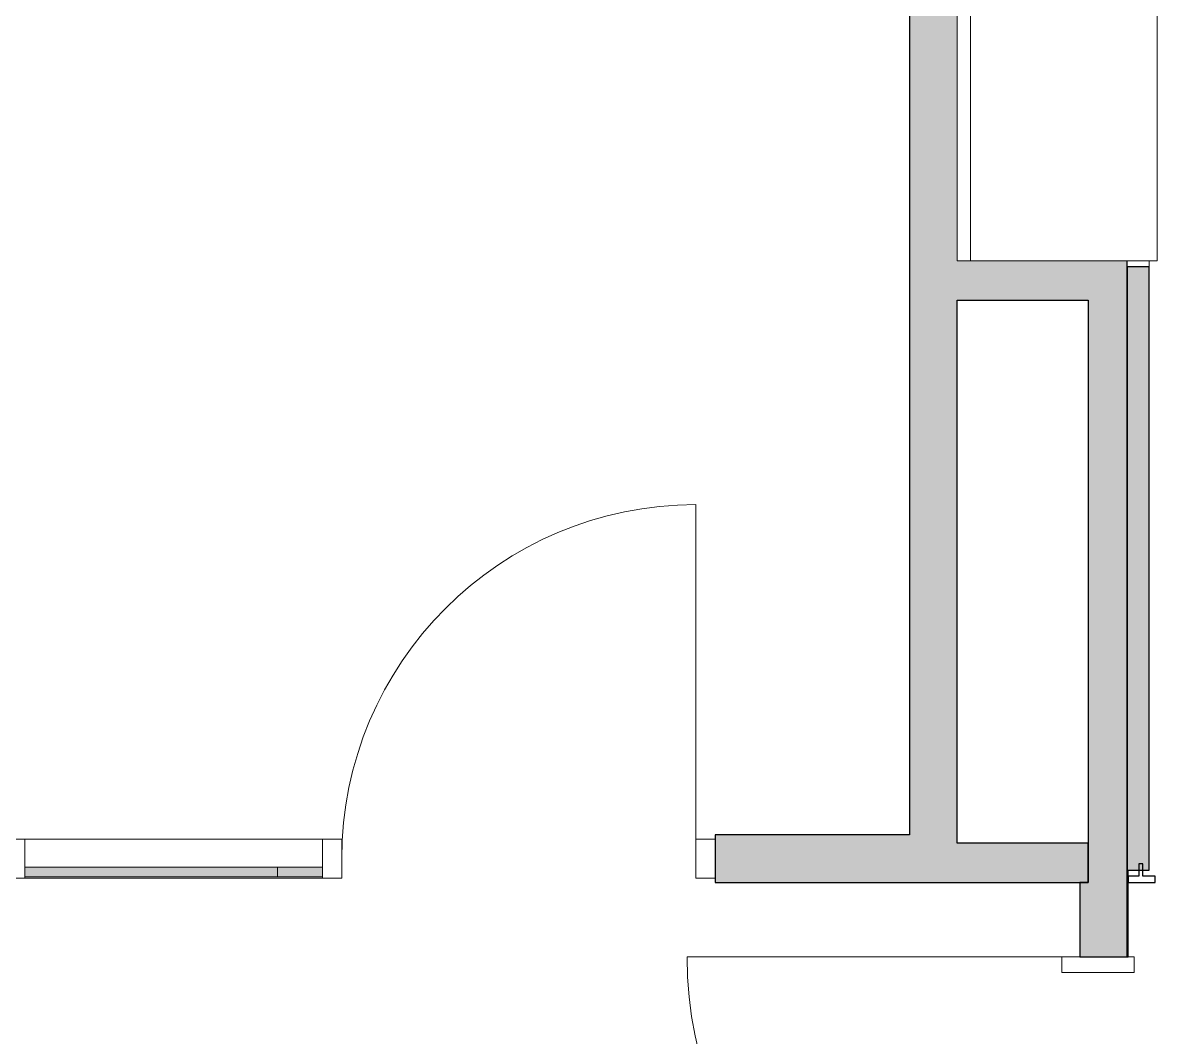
# Model space of a CAD drawing. Header units: millimetres. Extents: x 155927 to 317870, y -36033 to 97293.
# Drawn here: x 185259 to 188177, y 14712 to 17319 of the extents above; entities that cross this region are included whole.
import ezdxf

# ---------------------------------------------------------------- set-up
doc = ezdxf.new("R2010")
doc.units = ezdxf.units.MM
doc.header["$MEASUREMENT"] = 0
for name, color, linetype, lineweight in [('A-DOOR', 4, 'CONTINUOUS', 9), ('A-DOOR-FRAM', 4, 'CONTINUOUS', 18), ('A-GLAZ-CURT', 7, 'CONTINUOUS', 9), ('A-GLAZ-CWMG', 7, 'CONTINUOUS', 9), ('A-WALL', 7, 'CONTINUOUS', 9), ('A-WALL-PATT', 7, 'CONTINUOUS', 9), ('I-FURN', 8, 'CONTINUOUS', 9), ('I-WALL', 7, 'CONTINUOUS', 9)]:
    doc.layers.add(name, color=color, linetype=linetype, lineweight=lineweight)

msp = doc.modelspace()

# ---------------------------------------------------------------- hatches: boundary and pattern name
at = {"layer": 'A-GLAZ-CURT'}
for points in [[(185914.9, 15124.1), (185914.9, 15149.1), (185264.9, 15149.1), (185264.9, 15124.1)], [(186029.9, 15124.1), (186029.9, 15149.1), (185914.9, 15149.1), (185914.9, 15124.1), (186017.5, 15124.1)]]:
    msp.add_hatch(color=256, dxfattribs=at).paths.add_polyline_path(points, flags=0)
at = {"layer": 'A-WALL-PATT'}
h = msp.add_hatch(color=256, dxfattribs=at)
h.paths.add_polyline_path([(188155.8, 15141.6), (188155.8, 16691.6), (188099.8, 16691.6), (188099.8, 15141.6), (188101.8, 15141.6)], flags=0)
h.paths.add_polyline_path([(188099.8, 19423.6), (188155.8, 19423.6), (188155.8, 19991.6), (188099.8, 19991.6)], flags=0)
h.paths.add_polyline_path([(188155.8, 22723.6), (188155.8, 24142.8), (188099.8, 24142.8), (188099.8, 22723.6)], flags=0)
h.paths.add_polyline_path([(188099.8, 24158.8), (188155.8, 24158.8), (188155.8, 24326.8), (188099.8, 24326.8)], flags=0)
h.paths.add_polyline_path([(188155.8, 26158.8), (188155.8, 26875.6), (188099.8, 26875.6), (188099.8, 26158.8)], flags=0)
h = msp.add_hatch(color=256, dxfattribs=at)
h.paths.add_polyline_path([(188099.8, 15109.6), (188099.8, 16606.6), (187998.8, 16606.6), (187998.8, 15109.6)], flags=0)
h.paths.add_polyline_path([(188099.8, 19407.6), (188099.8, 20007.6), (187998.8, 20007.6), (187998.8, 19407.6)], flags=0)
h.paths.add_polyline_path([(188099.8, 22808.6), (188099.8, 26844.6), (187998.8, 26844.6), (187998.8, 22808.6)], flags=0)
for points in [[(187539.9, 16606.6), (187661.9, 16606.6), (187661.9, 22707.6), (187539.9, 22707.6), (187539.9, 16759.3)], [(187998.8, 16606.6), (188099.8, 16606.6), (188099.8, 16707.6), (187661.9, 16707.6), (187661.9, 16606.6), (187696.9, 16606.6)], [(187661.9, 15109.6), (187661.9, 16606.6), (187539.9, 16606.6), (187539.9, 15109.6)], [(187998.8, 15109.6), (187998.8, 15210.6), (187661.9, 15210.6), (187661.9, 15109.6)]]:
    msp.add_hatch(color=256, dxfattribs=at).paths.add_polyline_path(points, flags=0)
h = msp.add_hatch(color=256, dxfattribs=at)
h.paths.add_polyline_path([(187539.9, 15109.6), (187539.9, 15231.6), (187039.9, 15231.6), (187039.9, 15109.6)], flags=0)
h.paths.add_polyline_path([(185214.9, 15109.6), (185214.9, 15231.6), (184716.1, 15231.6), (184716.1, 15109.6)], flags=0)
h = msp.add_hatch(color=256, dxfattribs=at)
h.paths.add_polyline_path([(188099.8, 13505.6), (188099.8, 13908.6), (187977.8, 13908.6), (187977.8, 13505.6)], flags=0)
h.paths.add_polyline_path([(188099.8, 14918.6), (188099.8, 15109.6), (187977.8, 15109.6), (187977.8, 14918.6)], flags=0)

# ---------------------------------------------------------------- linework, layer by layer
at = {"layer": 'A-DOOR', "lineweight": 20}
msp.add_line((186989.9, 15170.6), (186989.9, 16080.6), dxfattribs=at)
at = {"layer": 'A-DOOR'}
msp.add_line((187977.8, 14918.6), (186967.8, 14918.6), dxfattribs=at)
for centre, radius, start, end in [((186989.9, 15170.6), 910, 90, 180), ((187977.8, 14918.6), 1010, 180, 270)]:
    msp.add_arc(centre, radius, start, end, dxfattribs=at)
at = {"layer": 'A-DOOR-FRAM', "lineweight": 20}
for p, q in [((187977.8, 14918.6), (187931.8, 14918.6)), ((187931.8, 14918.6), (187931.8, 14878.6)), ((188117.8, 14918.6), (188099.8, 14918.6)), ((188117.8, 14878.6), (188117.8, 14918.6)), ((187931.8, 14878.6), (188117.8, 14878.6))]:
    msp.add_line(p, q, dxfattribs=at)
at = {"layer": 'A-GLAZ-CURT', "lineweight": 20}
for p, q in [((185914.9, 15149.1), (185264.9, 15149.1)), ((185264.9, 15149.1), (185264.9, 15124.1)), ((185914.9, 15124.1), (185914.9, 15149.1)), ((186029.9, 15149.1), (185914.9, 15149.1)), ((185914.9, 15149.1), (185914.9, 15124.1)), ((186029.9, 15124.1), (186029.9, 15149.1)), ((185264.9, 15124.1), (185914.9, 15124.1)), ((185914.9, 15124.1), (186029.9, 15124.1))]:
    msp.add_line(p, q, dxfattribs=at)
at = {"layer": 'A-GLAZ-CWMG', "lineweight": 20}
for p, q in [((185264.9, 15220.6), (185214.9, 15220.6)), ((185264.9, 15120.6), (185264.9, 15220.6)), ((185214.9, 15120.6), (185264.9, 15120.6))]:
    msp.add_line(p, q, dxfattribs=at)
at = {"layer": 'A-GLAZ-CWMG'}
for p, q in [((185914.9, 15220.6), (185264.9, 15220.6)), ((186029.9, 15220.6), (185914.9, 15220.6)), ((185914.9, 15120.6), (185264.9, 15120.6)), ((186029.9, 15120.6), (185914.9, 15120.6))]:
    msp.add_line(p, q, dxfattribs=at)
at = {"layer": 'A-GLAZ-CWMG', "lineweight": 20, "extrusion": (0, 0, -1)}
for p, q in [((186079.9, 15220.6), (186029.9, 15220.6)), ((186029.9, 15220.6), (186029.9, 15120.6)), ((186079.9, 15120.6), (186079.9, 15220.6)), ((187039.9, 15220.6), (186989.9, 15220.6)), ((186989.9, 15220.6), (186989.9, 15120.6)), ((187039.9, 15120.6), (187039.9, 15220.6)), ((186029.9, 15120.6), (186079.9, 15120.6)), ((186989.9, 15120.6), (187039.9, 15120.6))]:
    msp.add_line(p, q, dxfattribs=at)
at = {"layer": 'A-WALL', "lineweight": 30}
for p, q in [((187539.9, 22707.6), (187539.9, 16606.6)), ((187539.9, 16606.6), (187539.9, 15231.6)), ((187661.9, 15210.6), (187661.9, 16606.6)), ((187539.9, 15231.6), (187039.9, 15231.6)), ((187039.9, 15231.6), (187039.9, 15109.6)), ((188139.8, 15157.6), (188129.8, 15157.6)), ((188129.8, 15157.6), (188129.8, 15125.6)), ((188139.8, 15125.6), (188139.8, 15157.6)), ((188129.8, 15125.6), (188101.8, 15125.6)), ((188101.8, 15125.6), (188101.8, 15109.6)), ((188171.8, 15125.6), (188139.8, 15125.6)), ((188171.8, 15109.6), (188171.8, 15125.6)), ((187039.9, 15109.6), (187539.9, 15109.6)), ((187539.9, 15109.6), (187661.9, 15109.6)), ((187998.8, 15109.6), (187977.8, 15109.6)), ((187977.8, 15109.6), (187977.8, 14918.6)), ((188099.8, 14918.6), (188099.8, 15109.6)), ((188101.8, 15109.6), (188171.8, 15109.6)), ((187977.8, 14918.6), (188099.8, 14918.6))]:
    msp.add_line(p, q, dxfattribs=at)
at = {"layer": 'I-FURN'}
for p, q in [((187661.9, 19407.6), (187661.9, 16707.6)), ((187696.9, 16707.6), (187696.9, 19407.6)), ((187696.9, 16707.6), (187696.9, 19407.6)), ((188176.9, 19407.6), (188176.9, 16707.6)), ((187661.9, 16707.6), (187696.9, 16707.6)), ((188176.9, 16707.6), (187696.9, 16707.6))]:
    msp.add_line(p, q, dxfattribs=at)
at = {"layer": 'I-WALL', "lineweight": 30}
for p, q in [((188099.8, 16606.6), (188099.8, 16707.6)), ((188099.8, 16691.6), (188099.8, 15141.6)), ((188155.8, 16691.6), (188099.8, 16691.6)), ((188155.8, 15141.6), (188155.8, 16691.6)), ((187661.9, 16606.6), (187998.8, 16606.6)), ((187998.8, 16606.6), (187998.8, 15109.6)), ((188099.8, 15109.6), (188099.8, 16606.6)), ((187998.8, 15210.6), (187661.9, 15210.6)), ((187998.8, 15109.6), (187998.8, 15210.6)), ((188099.8, 15141.6), (188099.8, 14918.6)), ((188101.8, 15141.6), (188155.8, 15141.6)), ((188101.8, 14918.6), (188101.8, 15141.6)), ((187661.9, 15109.6), (187998.8, 15109.6)), ((188099.8, 14918.6), (188101.8, 14918.6))]:
    msp.add_line(p, q, dxfattribs=at)
at = {"layer": 'I-WALL'}
msp.add_line((188155.8, 16707.6), (188155.8, 16691.6), dxfattribs=at)

doc.saveas('drawing.dxf')
